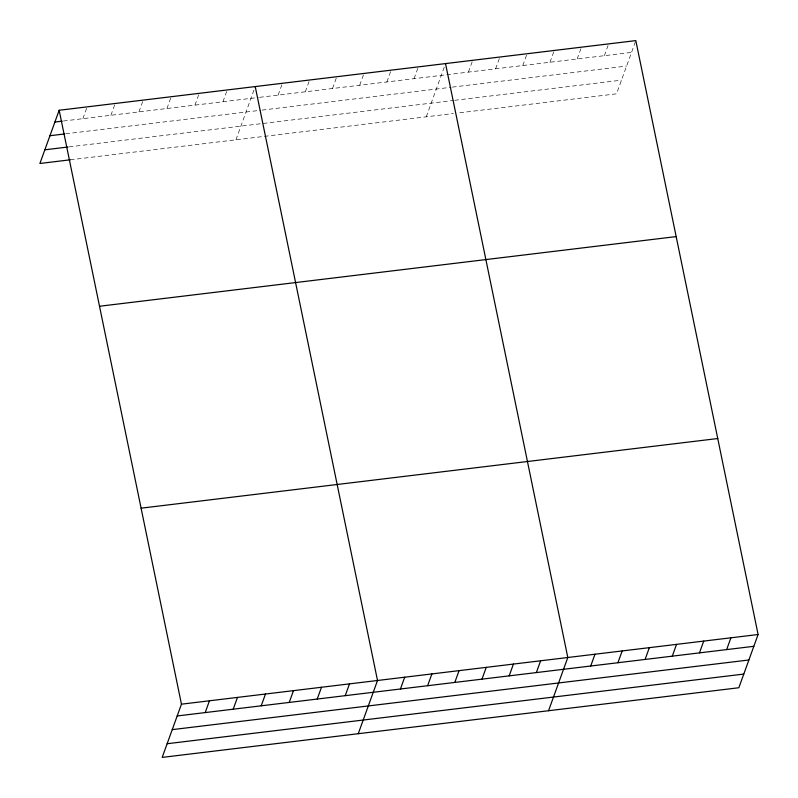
<?xml version="1.0" encoding="UTF-8"?>
<svg xmlns="http://www.w3.org/2000/svg" width="798" height="798" viewBox="0 0 798 798"><rect width="100%" height="100%" fill="white"/><g stroke="black" fill="none" stroke-linecap="round" stroke-linejoin="round"><path stroke-width="0.6" stroke-dasharray="3.99 2.99" d="M82.902 118.663L87.172 106.872M110.912 115.281L115.181 103.491M138.922 111.9L143.191 100.109M166.932 108.518L171.201 96.728M194.941 105.137L199.211 93.336M222.951 101.745L227.221 89.955M235.959 139.8L255.23 86.573M278.143 95.082L282.412 83.291M305.325 91.8L309.594 80.009M332.507 88.518L336.776 76.728M359.699 85.236L363.968 73.436M386.88 81.945L391.15 70.154M414.062 78.663L418.332 66.872M426.252 116.817L445.134 64.658M468.436 72.099L472.705 60.309M495.618 68.818L499.887 57.027M522.8 65.536L527.069 53.735M549.992 62.244L554.261 50.454M577.173 58.962L581.443 47.172M604.355 55.68L608.625 43.89M635.427 41.676L616.545 93.825L458.381 112.937M63.421 121.017L258.372 97.466M259.609 97.326L631.547 52.399M65.775 133.805L260.836 110.244M262.073 110.094L451.129 87.261M452.366 87.112L626.59 66.064M69.207 146.862L453.444 100.458M454.68 100.309L621.492 80.159M70.344 159.799L263.141 136.518M264.377 136.368L453.434 113.525"/><path stroke-width="1.2" d="M59.162 110.254L181.455 704.175L162.184 757.392L738.838 687.746L758.1 634.52L635.816 40.608L59.162 110.254L39.9 163.48L70.344 159.799M205.196 712.584L209.465 700.794M233.206 709.193L237.475 697.402M261.215 705.811L265.485 694.021M289.215 702.43L293.484 690.639M317.225 699.048L321.494 687.258M345.235 695.666L349.504 683.876M358.252 733.711L377.514 680.495L255.23 86.573M400.426 689.003L404.696 677.203M427.618 685.711L431.888 673.921M454.8 682.43L459.069 670.639M481.982 679.148L486.251 667.357M509.174 675.866L513.433 664.076M536.356 672.584L540.625 660.794M548.545 710.729L567.807 657.502L445.523 63.591M590.72 666.011L594.989 654.22M617.911 662.729L622.181 650.939M645.093 659.447L649.363 647.657M672.275 656.165L676.544 644.375M699.467 652.884L703.726 641.093M726.649 649.592L730.918 637.802M54.902 122.044L62.204 121.166M49.945 135.72L64.558 133.954M44.848 149.805L67.99 147.012M99.521 306.252L676.165 236.597M141.096 508.176L717.741 438.531M181.455 704.175L758.1 634.52M177.186 715.966L753.831 646.31M172.238 729.631L748.883 659.986M167.141 743.726L743.786 674.071"/></g></svg>
